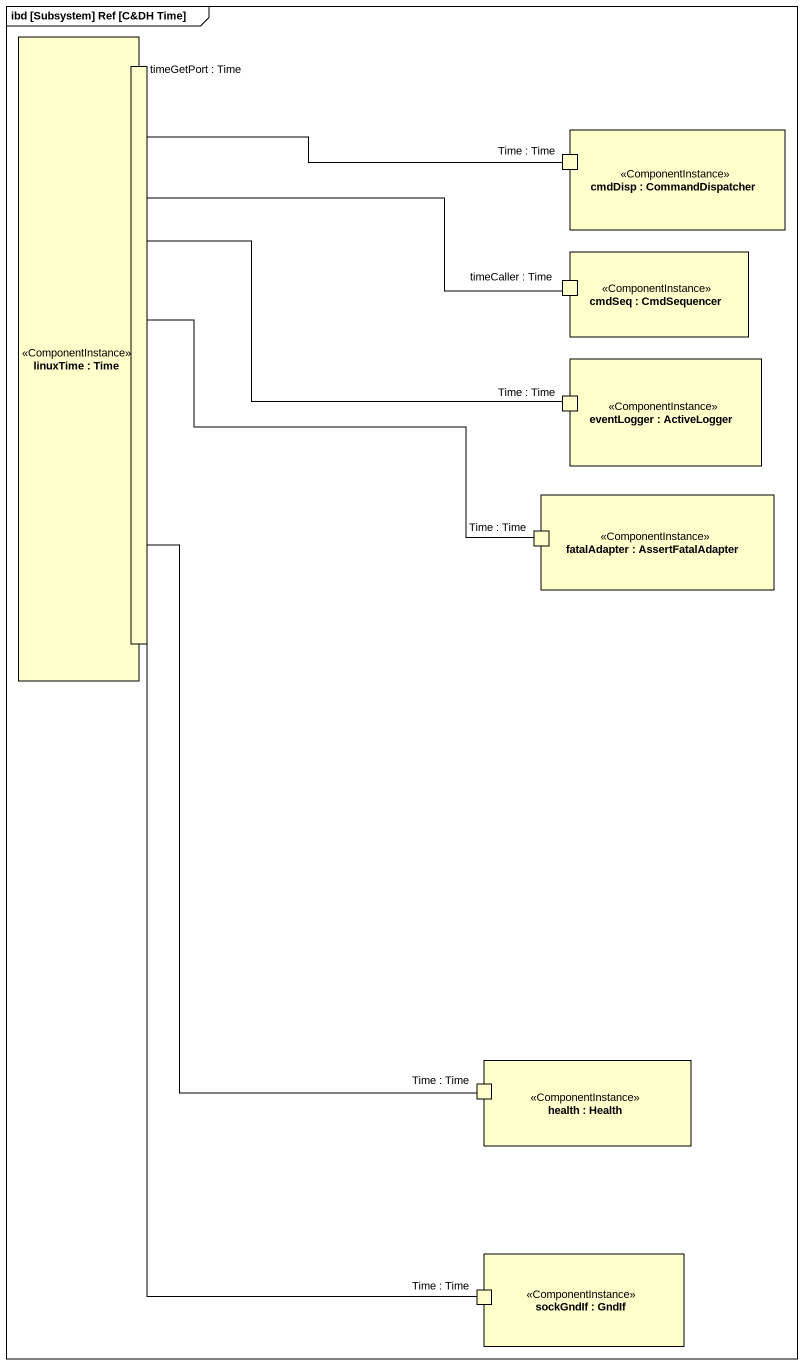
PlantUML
@startuml
mainframe ibd [Subsystem] Ref [C&DH Time]
rectangle "linuxTime : Time" as linuxTime <<ComponentInstance>> #FFFFCC {
  port "timeGetPort : Time" as timeGetPort_Time #FFFFCC
}
rectangle "cmdDisp : CommandDispatcher" as cmdDisp <<ComponentInstance>> #FFFFCC {
  port "Time : Time" as Time_Time #FFFFCC
}
rectangle "cmdSeq : CmdSequencer" as cmdSeq <<ComponentInstance>> #FFFFCC {
  port "timeCaller : Time" as timeCaller_Time #FFFFCC
}
rectangle "eventLogger : ActiveLogger" as eventLogger <<ComponentInstance>> #FFFFCC {
  port "Time : Time" as Time_Time_2 #FFFFCC
}
rectangle "fatalAdapter : AssertFatalAdapter" as fatalAdapter <<ComponentInstance>> #FFFFCC {
  port "Time : Time" as Time_Time_3 #FFFFCC
}
rectangle "health : Health" as health <<ComponentInstance>> #FFFFCC {
  port "Time : Time" as Time_Time_4 #FFFFCC
}
rectangle "sockGndIf : GndIf" as sockGndIf <<ComponentInstance>> #FFFFCC {
  port "Time : Time" as Time_Time_5 #FFFFCC
}
Time_Time -left- timeGetPort_Time
timeCaller_Time -left- timeGetPort_Time
Time_Time_2 -left- timeGetPort_Time
Time_Time_3 -left- timeGetPort_Time
Time_Time_4 -up- timeGetPort_Time
Time_Time_5 -up- timeGetPort_Time
@enduml
